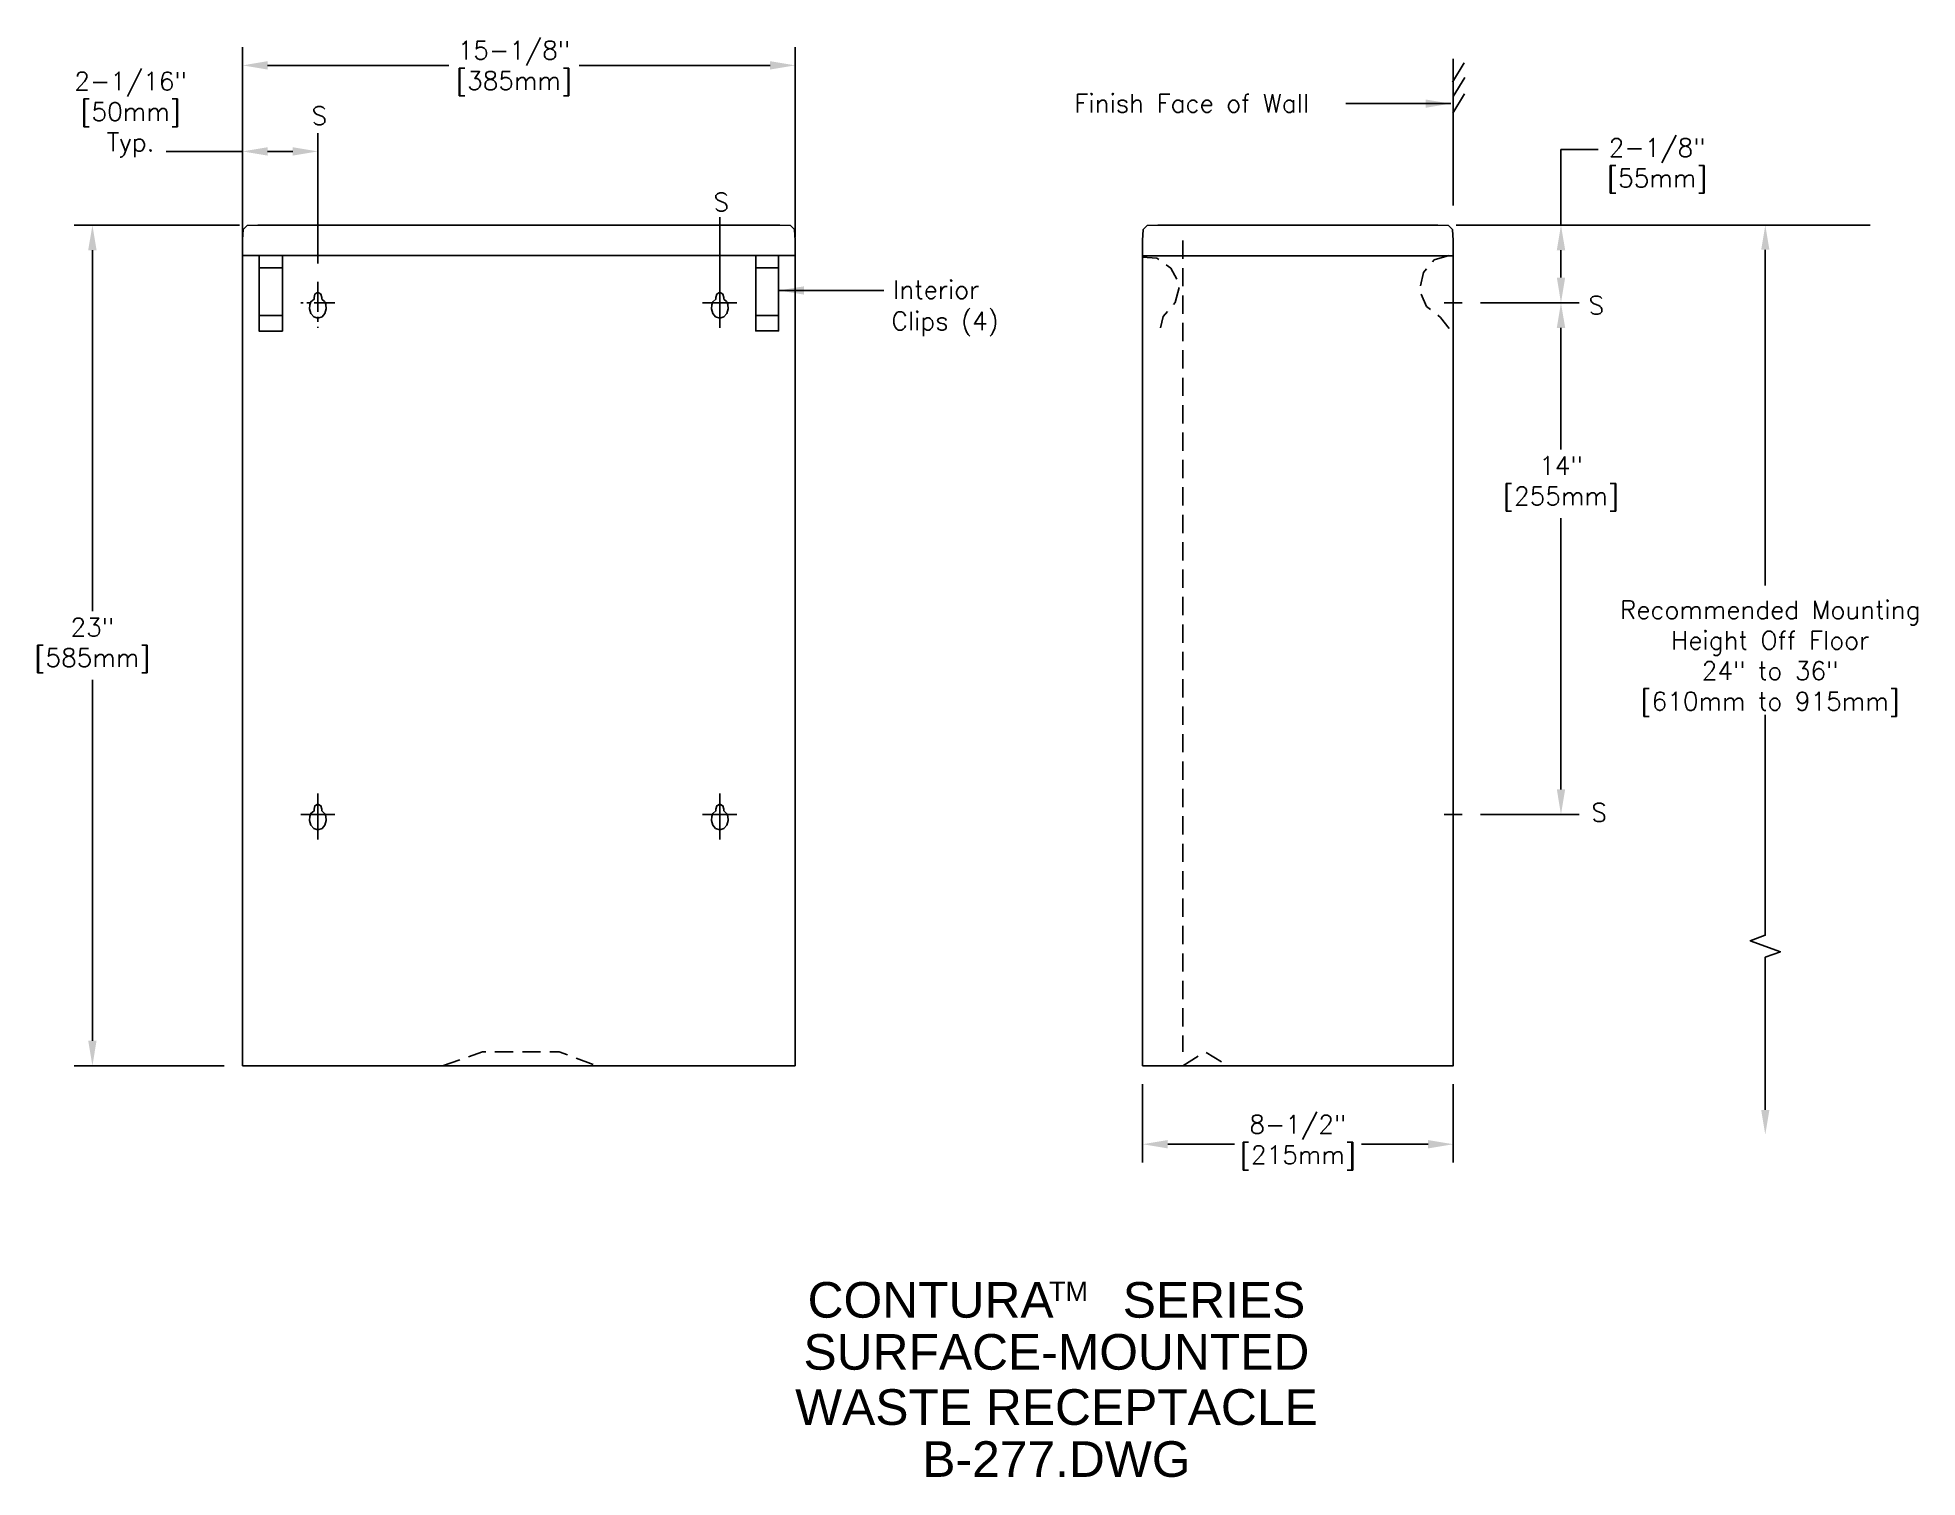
# Model space of a CAD drawing. Extents: x 41.4 to 92.8, y 4.8 to 44.2.
import ezdxf
from ezdxf.enums import TextEntityAlignment as Align

# ---------------------------------------------------------------- set-up
doc = ezdxf.new("R2010")
doc.units = 0
doc.header["$MEASUREMENT"] = 0
doc.header["$PDMODE"] = 35
doc.header["$PDSIZE"] = 1
doc.linetypes.add('CENTER2', pattern=[1.125, 0.75, -0.125, 0.125, -0.125])
doc.linetypes.add('HIDDEN2', pattern=[0.1875, 0.125, -0.0625])
doc.layers.get('0').update_dxf_attribs({"linetype": 'CONTINUOUS'})
doc.layers.get('DEFPOINTS').update_dxf_attribs({"linetype": 'CONTINUOUS'})
for name, color, linetype in [('DETAIL', 4, 'CONTINUOUS'), ('DIM', 1, 'CONTINUOUS'), ('TEXT', 2, 'CONTINUOUS')]:
    doc.layers.add(name, color=color, linetype=linetype)
doc.styles.add('ARIAL_5', font='ARIAL.TTF', dxfattribs={"height": 5})
doc.styles.add('DIM_S_8', font='simplex.shx', dxfattribs={"height": 0.5})
doc.dimstyles.new('DIM_S_7', dxfattribs={"dimtxt": 0.12, "dimasz": 0.6875, "dimexe": 0.5, "dimexo": 0.5, "dimgap": 0.09375, "dimtad": 1, "dimtih": 1, "dimtoh": 1, "dimdec": 4, "dimrnd": 0.0625, "dimzin": 0, "dimtxsty": 'DIM_S_8', "dimcen": 0.09375, "dimaunit": 1, "dimazin": 3, "dimtfac": 1, "dimtdec": 4, "dimtofl": 0, "dimtmove": 0, "dimatfit": 3, "dimtolj": 1, "dimtzin": 0})

# ---------------------------------------------------------------- blocks, each defined once
blk = doc.blocks.new('TBLK_TX')
blk = doc.blocks.new('*D1')
at = {"color": 0, "linetype": 'BYBLOCK'}
for p, q in [((46.964, 38.687), (46.964, 43.891)), ((62.089, 38.687), (62.089, 43.891)), ((47.651, 43.391), (52.61, 43.391)), ((61.401, 43.391), (56.179, 43.391))]:
    blk.add_line(p, q, dxfattribs=at)
for points in [[(47.651, 43.506), (47.651, 43.277), (46.964, 43.391)], [(61.401, 43.506), (61.401, 43.277), (62.089, 43.391)]]:
    blk.add_solid(points, dxfattribs=at)
at = {"layer": 'DEFPOINTS', "color": 0, "linetype": 'BYBLOCK'}
for p in [(62.089, 43.391), (46.964, 38.187), (62.089, 38.187)]:
    blk.add_point(p, dxfattribs=at)
at = {"color": 0, "linetype": 'BYBLOCK', "insert": (54.394, 43.306), "char_height": 0.5, "attachment_point": 5, "style": 'DIM_S_8'}
blk.add_mtext('\\A1;15-1/8"\\P[385mm]', dxfattribs=at)
blk = doc.blocks.new('*D2')
at = {"color": 0, "linetype": 'BYBLOCK'}
for p, q in [((46.88, 39.021), (42.355, 39.021)), ((42.855, 38.334), (42.855, 28.46)), ((42.855, 16.708), (42.855, 26.582)), ((46.464, 16.021), (42.355, 16.021))]:
    blk.add_line(p, q, dxfattribs=at)
for points in [[(42.74, 38.334), (42.969, 38.334), (42.855, 39.021)], [(42.74, 16.708), (42.969, 16.708), (42.855, 16.021)]]:
    blk.add_solid(points, dxfattribs=at)
at = {"layer": 'DEFPOINTS', "color": 0, "linetype": 'BYBLOCK'}
for p in [(47.38, 39.021), (42.855, 16.021), (46.964, 16.021)]:
    blk.add_point(p, dxfattribs=at)
at = {"color": 0, "linetype": 'BYBLOCK', "insert": (42.855, 27.521), "char_height": 0.5, "attachment_point": 5, "style": 'DIM_S_8'}
blk.add_mtext('\\A1;23"\\P[585mm]', dxfattribs=at)
blk = doc.blocks.new('*D3')
at = {"color": 0, "linetype": 'BYBLOCK'}
for p, q in [((46.964, 38.687), (46.964, 41.537)), ((49.026, 37.973), (49.026, 41.537)), ((47.651, 41.037), (48.339, 41.037))]:
    blk.add_line(p, q, dxfattribs=at)
for points in [[(47.651, 41.152), (47.651, 40.923), (46.964, 41.037)], [(48.339, 41.152), (48.339, 40.923), (49.026, 41.037)]]:
    blk.add_solid(points, dxfattribs=at)
at = {"layer": 'DEFPOINTS', "color": 0, "linetype": 'BYBLOCK'}
for p in [(49.026, 41.037), (46.964, 38.187), (49.026, 37.473)]:
    blk.add_point(p, dxfattribs=at)
at = {"color": 0, "linetype": 'BYBLOCK', "insert": (43.902, 42.043), "char_height": 0.5, "attachment_point": 5, "style": 'DIM_S_8'}
blk.add_mtext('\\A1;2-1/16"\\P[50mm]\\PTyp.', dxfattribs=at)
blk = doc.blocks.new('*D4')
at = {"color": 0, "linetype": 'BYBLOCK'}
for p, q in [((80.849, 36.896), (83.549, 36.896)), ((83.049, 36.209), (83.049, 32.881)), ((83.049, 23.584), (83.049, 31.003)), ((80.849, 22.896), (83.549, 22.896))]:
    blk.add_line(p, q, dxfattribs=at)
for points in [[(82.935, 36.209), (83.164, 36.209), (83.049, 36.896)], [(82.935, 23.584), (83.164, 23.584), (83.049, 22.896)]]:
    blk.add_solid(points, dxfattribs=at)
at = {"layer": 'DEFPOINTS', "color": 0, "linetype": 'BYBLOCK'}
for p in [(80.349, 36.896), (80.349, 22.896), (83.049, 22.896)]:
    blk.add_point(p, dxfattribs=at)
at = {"color": 0, "linetype": 'BYBLOCK', "insert": (83.049, 31.942), "char_height": 0.5, "attachment_point": 5, "style": 'DIM_S_8'}
blk.add_mtext('\\A1;14"\\P[255mm]', dxfattribs=at)
blk = doc.blocks.new('*D5')
at = {"color": 0, "linetype": 'BYBLOCK'}
for p, q in [((80.18, 39.021), (83.549, 39.021)), ((83.049, 38.334), (83.049, 37.584)), ((80.849, 36.896), (83.549, 36.896))]:
    blk.add_line(p, q, dxfattribs=at)
for points in [[(82.935, 38.334), (83.164, 38.334), (83.049, 39.021)], [(82.935, 37.584), (83.164, 37.584), (83.049, 36.896)]]:
    blk.add_solid(points, dxfattribs=at)
at = {"layer": 'DEFPOINTS', "color": 0, "linetype": 'BYBLOCK'}
for p in [(79.68, 39.021), (80.349, 36.896), (83.049, 36.896)]:
    blk.add_point(p, dxfattribs=at)
at = {"color": 0, "linetype": 'BYBLOCK', "insert": (85.683, 40.641), "char_height": 0.5, "attachment_point": 5, "style": 'DIM_S_8'}
blk.add_mtext('\\A1;2-1/8"\\P[55mm]', dxfattribs=at)
blk = doc.blocks.new('*D6')
at = {"color": 0, "linetype": 'BYBLOCK'}
for p, q in [((71.599, 15.521), (71.599, 13.375)), ((80.099, 15.521), (80.099, 13.375)), ((72.287, 13.875), (74.112, 13.875)), ((79.412, 13.875), (77.586, 13.875))]:
    blk.add_line(p, q, dxfattribs=at)
for points in [[(72.287, 13.989), (72.287, 13.76), (71.599, 13.875)], [(79.412, 13.989), (79.412, 13.76), (80.099, 13.875)]]:
    blk.add_solid(points, dxfattribs=at)
at = {"layer": 'DEFPOINTS', "color": 0, "linetype": 'BYBLOCK'}
for p in [(71.599, 16.021), (80.099, 16.021), (80.099, 13.875)]:
    blk.add_point(p, dxfattribs=at)
at = {"color": 0, "linetype": 'BYBLOCK', "insert": (75.849, 13.918), "char_height": 0.5, "attachment_point": 5, "style": 'DIM_S_8'}
blk.add_mtext('\\A1;8-1/2"\\P[215mm]', dxfattribs=at)

msp = doc.modelspace()

# ---------------------------------------------------------------- linework, layer by layer
at = {"layer": 'DETAIL', "linetype": 'CONTINUOUS'}
for p, q in [((60.02629, 39.23975), (60.02629, 36.2142)), ((46.96379, 38.18705), (46.96379, 38.625)), ((61.67168, 39.02142), (47.37983, 39.02142)), ((62.08879, 38.18705), (62.08879, 38.60435)), ((71.59903, 38.65777), (71.59903, 38.18279)), ((80.09903, 38.18279), (80.09903, 38.64761)), ((46.96379, 38.18705), (46.96379, 16.02097)), ((62.08879, 38.18705), (62.08879, 16.02097)), ((71.59903, 38.18279), (80.09903, 38.18279)), ((60.49033, 36.89642), (59.55704, 36.89642)), ((79.84903, 36.89642), (80.34903, 36.89642)), ((49.02629, 23.47299), (49.02629, 22.2142)), ((60.02629, 23.47299), (60.02629, 22.2142)), ((49.49033, 22.89642), (48.55704, 22.89642)), ((60.49033, 22.89642), (59.55704, 22.89642)), ((79.84903, 22.89642), (80.34903, 22.89642)), ((46.96379, 16.02097), (62.08879, 16.02097))]:
    msp.add_line(p, q, dxfattribs=at)
at = {"layer": 'DETAIL', "linetype": 'CENTER2', "ltscale": 1.1}
msp.add_line((49.02629, 37.47299), (49.02629, 36.2142), dxfattribs=at)
at = {"layer": 'DETAIL', "linetype": 'CENTER2', "ltscale": 0.75}
msp.add_line((49.49033, 36.89642), (48.55704, 36.89642), dxfattribs=at)
at = {"layer": 'DETAIL', "linetype": 'CONTINUOUS'}
for points in [[(80.07546, 42.932), (80.39542, 43.45749)], [(80.09903, 39.55355), (80.09903, 43.57218)], [(80.09567, 42.53784), (80.41559, 43.06333)], [(80.09227, 42.08637), (80.41223, 42.6119)], [(47.37983, 39.02142), (47.08629, 39.00598), (46.97815, 38.89785), (46.96379, 38.625)], [(62.08879, 38.60435), (62.07148, 38.89785), (61.96333, 39.00598), (61.67168, 39.02142)], [(72.01829, 39.02142), (71.72325, 39.00589), (71.61456, 38.89721), (71.59903, 38.60217)], [(79.67977, 39.02142), (72.01829, 39.02142)], [(80.09903, 38.60217), (80.0835, 38.89721), (79.9748, 39.00589), (79.67977, 39.02142)], [(62.08879, 38.18705), (46.96379, 38.18705)], [(47.37983, 38.18705), (61.72232, 38.18705)], [(47.41723, 38.18279), (47.41723, 36.12111), (48.05375, 36.12111), (48.05375, 38.18279)], [(61.63536, 38.18705), (61.63536, 36.12538), (61.009, 36.12538), (61.009, 38.18705)], [(80.09903, 38.18279), (80.09903, 16.02142), (71.59903, 16.02142), (71.59903, 38.18279)], [(47.41723, 37.84924), (48.05375, 37.84924)], [(61.009, 37.85351), (61.63536, 37.85351)], [(47.41723, 36.5456), (48.05375, 36.5456)], [(61.009, 36.54987), (61.63536, 36.54987)]]:
    msp.add_lwpolyline(points, dxfattribs=at)
at = {"layer": 'DETAIL', "linetype": 'HIDDEN2', "ltscale": 4}
msp.add_lwpolyline([(72.7002, 38.59711), (72.7002, 16.40497)], dxfattribs=at)
at = {"layer": 'DETAIL', "linetype": 'HIDDEN2', "ltscale": 4, "flags": 128}
for points in [[(72.08633, 36.20962), (72.15952, 36.52309), (72.49311, 36.90782), (72.61413, 37.38673), (72.36971, 37.84716), (71.98946, 38.11522), (71.59903, 38.14033)], [(79.98786, 38.19291), (79.577, 38.06677), (79.28497, 37.72728), (79.17383, 37.23276), (79.37139, 36.79591), (79.74985, 36.49611), (79.98786, 36.19177)], [(52.43822, 16.02097), (53.5294, 16.40497), (55.63062, 16.40497), (56.66112, 16.02097)], [(72.7002, 16.02097), (73.30626, 16.40497), (73.93274, 16.02097)]]:
    msp.add_lwpolyline(points, dxfattribs=at)
at = {"layer": 'DETAIL', "linetype": 'CONTINUOUS'}
for points in [[(49.13437, 36.99297), (49.20942, 36.92755), (49.24313, 36.84626), (49.25094, 36.72984), (49.22019, 36.6014), (49.13941, 36.51018), (49.02582, 36.47547), (48.91213, 36.51018), (48.83133, 36.6014), (48.80056, 36.72984), (48.80465, 36.84424), (48.83553, 36.92547), (48.92111, 36.99297), (48.92063, 37.04261), (48.94353, 37.1345), (49.02629, 37.18309), (49.10987, 37.13306), (49.13413, 37.04189)], [(60.13437, 36.99297), (60.20942, 36.92755), (60.24313, 36.84626), (60.25094, 36.72984), (60.22019, 36.6014), (60.13941, 36.51018), (60.02582, 36.47547), (59.91213, 36.51018), (59.83133, 36.6014), (59.80056, 36.72984), (59.80465, 36.84424), (59.83553, 36.92547), (59.92111, 36.99297), (59.92063, 37.04261), (59.94353, 37.1345), (60.02629, 37.18309), (60.10987, 37.13306), (60.13413, 37.04189)], [(49.13437, 22.99297), (49.20942, 22.92755), (49.24313, 22.84626), (49.25094, 22.72984), (49.22019, 22.6014), (49.13941, 22.51018), (49.02582, 22.47547), (48.91213, 22.51018), (48.83133, 22.6014), (48.80056, 22.72984), (48.80465, 22.84424), (48.83553, 22.92547), (48.92111, 22.99297), (48.92063, 23.04261), (48.94353, 23.1345), (49.02629, 23.18309), (49.10987, 23.13306), (49.13413, 23.04189)], [(60.13437, 22.99297), (60.20942, 22.92755), (60.24313, 22.84626), (60.25094, 22.72984), (60.22019, 22.6014), (60.13941, 22.51018), (60.02582, 22.47547), (59.91213, 22.51018), (59.83133, 22.6014), (59.80056, 22.72984), (59.80465, 22.84424), (59.83553, 22.92547), (59.92111, 22.99297), (59.92063, 23.04261), (59.94353, 23.1345), (60.02629, 23.18309), (60.10987, 23.13306), (60.13413, 23.04189)]]:
    msp.add_lwpolyline(points, close=True, dxfattribs=at)
at = {"layer": 'DIM', "linetype": 'CONTINUOUS'}
for p, q in [((46.96379, 41.03748), (44.87344, 41.03748)), ((83.04931, 39.02142), (83.04931, 41.08907)), ((83.04931, 41.08907), (84.06809, 41.08907)), ((81.87616, 39.02142), (91.51236, 39.02142)), ((88.64116, 38.34642), (88.64116, 29.16566)), ((88.64116, 20.43902), (88.64116, 25.62594)), ((88.64116, 14.8118), (88.64116, 18.28901))]:
    msp.add_line(p, q, dxfattribs=at)
msp.add_lwpolyline([(88.64116, 20.43902), (88.64116, 19.5908), (88.22904, 19.4408), (89.05328, 19.1408), (88.64116, 18.9908), (88.64116, 18.28901)], dxfattribs=at)
for points in [[(88.52866, 38.34642), (88.75366, 38.34642), (88.64116, 39.02142)], [(88.52866, 14.8118), (88.75366, 14.8118), (88.64116, 14.1368)]]:
    msp.add_solid(points, dxfattribs=at)

# ---------------------------------------------------------------- block references
at = {"layer": 'TEXT', "linetype": 'CONTINUOUS'}
ref = msp.add_blockref('TBLK_TX', (69.23961, 9.12937), dxfattribs=dict(at, xscale=0.195, yscale=0.195, zscale=0.195))
ref.add_attrib('TITLE', 'CONTURA     SERIES', dxfattribs={"layer": '0', "height": 0.975, "style": 'ARIAL_5'}).set_placement((69.23961, 9.12937), align=Align.CENTER)
ref.add_attrib('DWG_NAME', 'SURFACE-MOUNTED', dxfattribs={"layer": '0', "height": 0.975, "style": 'ARIAL_5'}).set_placement((69.23961, 7.70634), align=Align.CENTER)
ref = msp.add_blockref('TBLK_TX', (69.23961, 6.19673), dxfattribs=dict(at, xscale=0.195, yscale=0.195, zscale=0.195))
ref.add_attrib('TITLE', 'WASTE RECEPTACLE', dxfattribs={"layer": '0', "height": 0.975, "style": 'ARIAL_5'}).set_placement((69.23961, 6.19673), align=Align.CENTER)
ref.add_attrib('DWG_NAME', 'B-277.DWG', dxfattribs={"layer": '0', "height": 0.975, "style": 'ARIAL_5'}).set_placement((69.23961, 4.77371), align=Align.CENTER)

# ---------------------------------------------------------------- texts
at = {"layer": 'DIM', "linetype": 'CONTINUOUS', "style": 'DIM_S_8'}
for s, p in [('S', (48.85243, 41.76511)), ('Finish Face of Wall', (69.72975, 42.10546)), ('S', (59.85243, 39.40442)), ('Interior', (64.7704, 37.00411)), ('S', (83.80451, 36.58092)), ('Clips (4)', (64.7248, 36.15121)), ('S', (83.8795, 22.70268))]:
    msp.add_text(s, height=0.5, dxfattribs=at).set_placement(p)
at = {"layer": 'DIM', "linetype": 'CONTINUOUS', "insert": (88.77553, 27.16249), "char_height": 0.5, "attachment_point": 5, "style": 'DIM_S_8'}
msp.add_mtext('Recommended Mounting\\PHeight Off Floor\\P24" to 36"\\P[610mm to 915mm]', dxfattribs=at)
at = {"layer": 'TEXT', "linetype": 'CONTINUOUS', "style": 'ARIAL_5'}
msp.add_text('TM', height=0.5265, dxfattribs=at).set_placement((69.04167, 9.58826))

# ---------------------------------------------------------------- dimensions: what is measured, and where the dimension line sits
at = {"layer": 'DIM', "linetype": 'CONTINUOUS'}
for base, p2, text, picture, middle in [((62.08879, 43.3913), (62.08879, 38.18705), '15-1/8"\\P[385mm]', '*D1', (54.39432, 43.30562)), ((49.02629, 41.03748), (49.02629, 37.47299), '2-1/16"\\P[50mm]\\PTyp.', '*D3', (43.90192, 42.04315))]:
    dim = msp.add_linear_dim(base=base, p1=(46.96379, 38.18705), p2=p2, text=text, dimstyle='DIM_S_7', override={"dimpost": '\\X'}, dxfattribs=at)
    dim.commit()
    dim.dimension.update_dxf_attribs({"geometry": picture, "text_midpoint": middle, "dimtype": 160})
for base, p1, p2, angle, text, picture, middle, dimtype in [((83.04931, 36.89642), (79.67977, 39.02142), (80.34903, 36.89642), 90, '2-1/8"\\P[55mm]', '*D5', (85.68286, 40.64071), 160), ((83.04931, 22.89642), (80.34903, 36.89642), (80.34903, 22.89642), 90, '14"\\P[255mm]', '*D4', (83.04931, 31.94236), 160), ((80.09903, 13.87466), (71.59903, 16.02142), (80.09903, 16.02142), 0, '8-1/2"\\P[215mm]', '*D6', (75.84903, 13.91794), 161)]:
    dim = msp.add_linear_dim(base=base, p1=p1, p2=p2, angle=angle, text=text, dimstyle='DIM_S_7', override={"dimpost": '\\X'}, dxfattribs=at)
    dim.commit()
    dim.dimension.update_dxf_attribs({"geometry": picture, "text_midpoint": middle, "dimtype": dimtype})
dim = msp.add_linear_dim(base=(42.85484, 16.02097), p1=(47.37983, 39.02142), p2=(46.96379, 16.02097), angle=90, text='23"\\P[585mm]', dimstyle='DIM_S_7', override={"dimpost": '\\X'}, dxfattribs=at)
dim.commit()
dim.dimension.update_dxf_attribs({"geometry": '*D2', "text_midpoint": (42.85484, 27.5212)})

# ---------------------------------------------------------------- leaders
for points in [[(80.03115, 42.34451), (77.16045, 42.34451)], [(61.64068, 37.2331), (64.51139, 37.2331)]]:
    msp.add_leader(points, dimstyle='DIM_S_7', dxfattribs=at)

doc.saveas('drawing.dxf')
